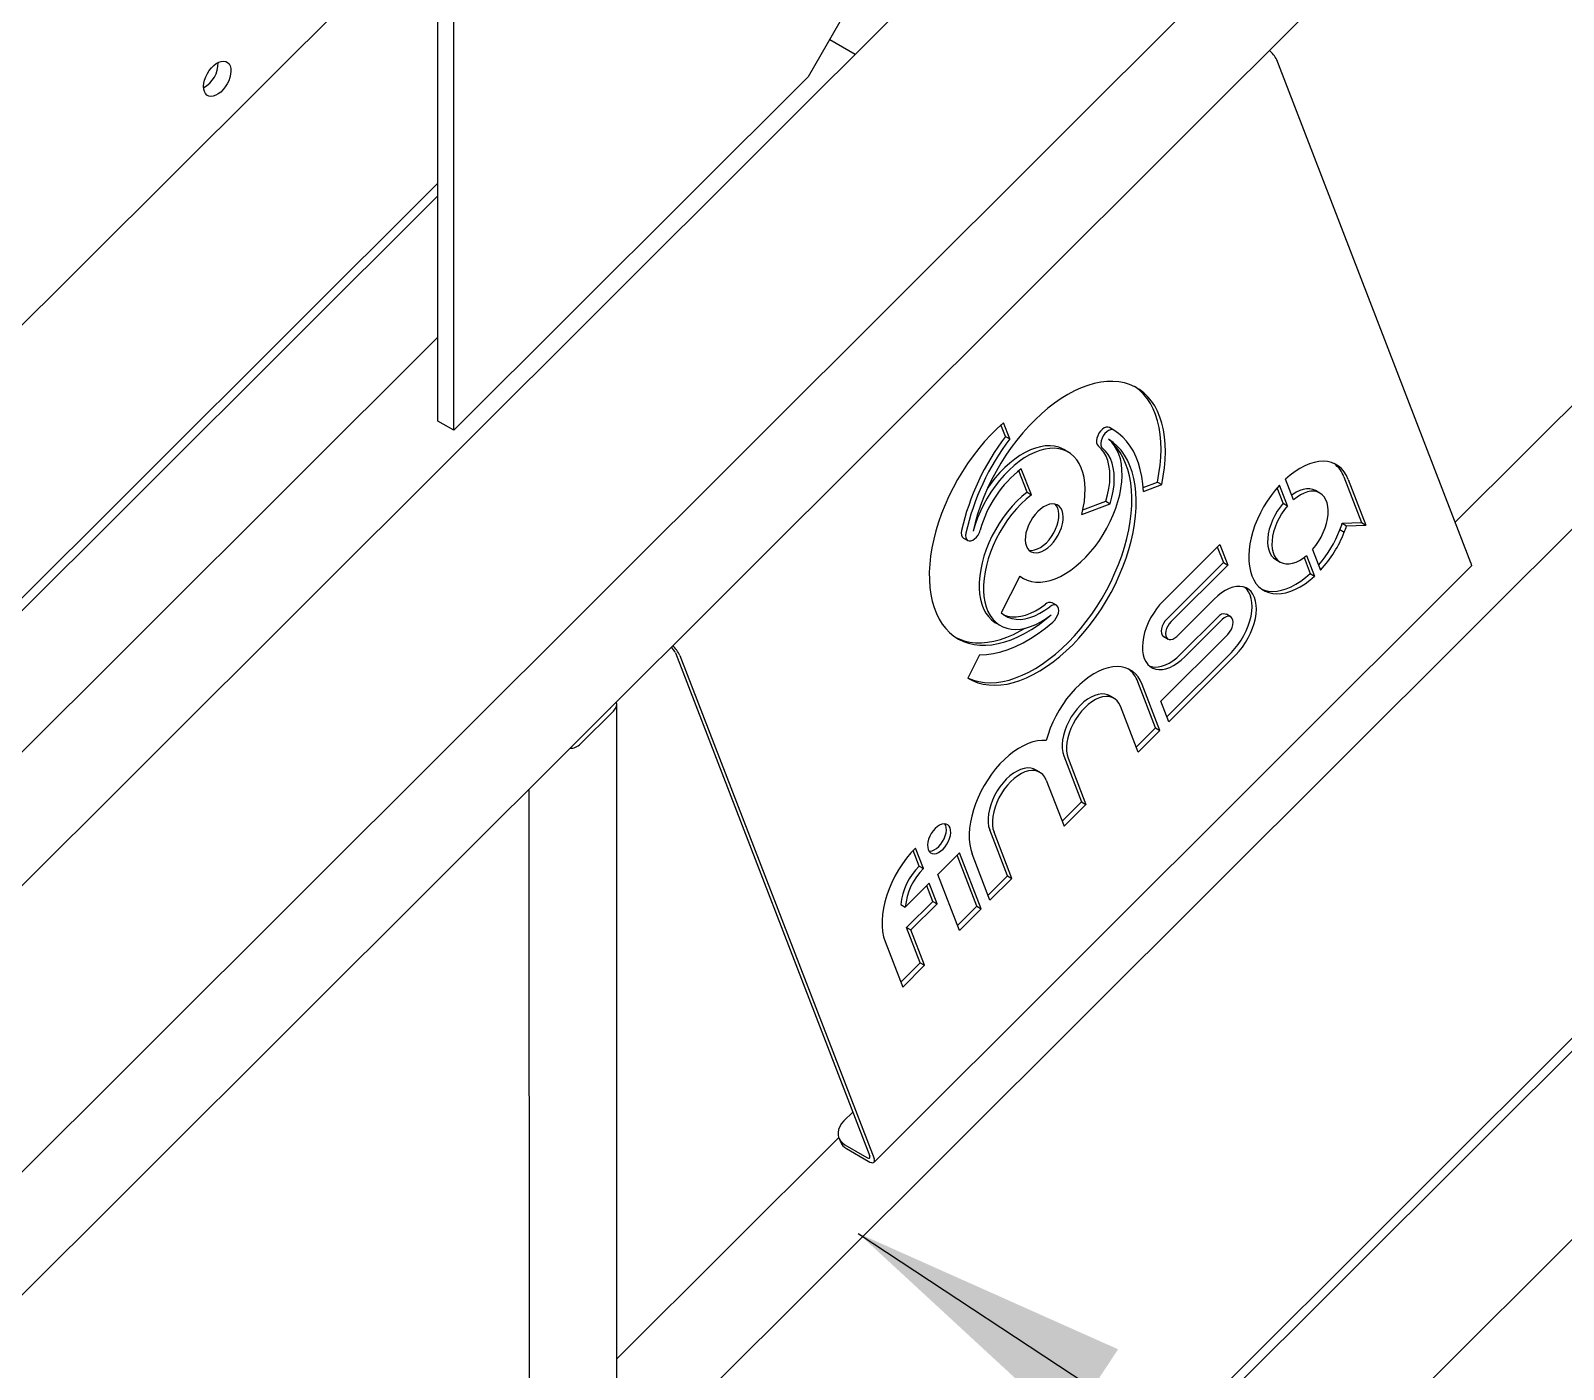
# Model space of a CAD drawing. Header units: millimetres. Extents: x 0 to 55611, y 0 to 32827.
# Drawn here: x 35258 to 35941, y 11760 to 12356 of the extents above; entities that cross this region are included whole.
import ezdxf

# ---------------------------------------------------------------- set-up
doc = ezdxf.new("R2010")
doc.units = ezdxf.units.MM
doc.header["$LTSCALE"] = 10
doc.linetypes.add('SLD-Continua', pattern=[0])
doc.layers.add('EQUIPO', color=30, linetype='SLD-Continua')
doc.layers.add('STRUC', color=5, linetype='SLD-Continua')
doc.styles.add('1', font='romans.shx', dxfattribs={"height": 125})
doc.dimstyles.new('50', dxfattribs={"dimscale": 0, "dimtxt": 125, "dimasz": 125, "dimexe": 125, "dimexo": 125, "dimgap": 50, "dimtad": 1, "dimdec": 0, "dimlfac": 49.861111, "dimzin": 1, "dimtxsty": '1', "dimcen": 2.5, "dimclrd": 1, "dimclre": 1, "dimadec": 0, "dimazin": 0, "dimtfac": 1, "dimtdec": 0, "dimtmove": 0, "dimatfit": 3, "dimfxl": 1, "dimtzin": 1, "dimarcsym": 0})

msp = doc.modelspace()

# ---------------------------------------------------------------- linework, layer by layer
at = {"layer": 'EQUIPO', "linetype": 'SLD-Continua', "lineweight": 25}
for p, q in [((35428.78, 12399.4), (35231.68, 12202.77)), ((35141.98, 11991.82), (35439.37, 12288.5)), ((35138.34, 11982.53), (35439.37, 12282.84))]:
    msp.add_line(p, q, dxfattribs=at)
at = {"layer": 'EQUIPO', "linetype": 'SLD-Continua', "lineweight": 25, "flags": 128}
msp.add_lwpolyline([(35346.9, 12340.64), (35347.18, 12339.56), (35347.26, 12338.31), (35347.13, 12336.95), (35346.81, 12335.52), (35346.28, 12334.07), (35345.59, 12332.65), (35344.75, 12331.31), (35343.78, 12330.09), (35342.73, 12329.04), (35341.62, 12328.19), (35340.5, 12327.57), (35339.4, 12327.2), (35338.36, 12327.09), (35337.42, 12327.26), (35336.6, 12327.68), (35335.95, 12328.35), (35335.47, 12329.24), (35335.18, 12330.33), (35335.1, 12331.58), (35335.23, 12332.94), (35335.56, 12334.37), (35336.08, 12335.82), (35336.77, 12337.23), (35337.62, 12338.58), (35338.58, 12339.79), (35339.64, 12340.84), (35340.74, 12341.7), (35341.87, 12342.32), (35342.97, 12342.69), (35344, 12342.79), (35344.95, 12342.63), (35345.76, 12342.21), (35346.42, 12341.54), (35346.9, 12340.64)], dxfattribs=at)
at = {"layer": 'EQUIPO', "linetype": 'SLD-Continua', "lineweight": 25}
msp.add_arc((35328.83, 12342.08), 12.76, 299.50537, 0.50001, dxfattribs=at)
at = {"layer": 'STRUC', "linetype": 'SLD-Continua', "lineweight": 25}
for p, q in [((36364.71, 12956.44), (34613.9, 11209.11)), ((34652.63, 11192.89), (36366.45, 12903.3)), ((36345.12, 12589.27), (35892.36, 12137.41)), ((35520.41, 11711.33), (36365.22, 12554.45)), ((35817.9, 12538.24), (34301.72, 11025.08)), ((35439.37, 12182.51), (35439.37, 12460.7)), ((35446.56, 12178.37), (35446.56, 12456.55)), ((35618.42, 12360.26), (35604.28, 12335.77)), ((35613.92, 12352.48), (35625.23, 12345.95)), ((35899.35, 12119.29), (35812.92, 12343.34)), ((35604.28, 12335.77), (35446.56, 12178.37)), ((35519.19, 11483.29), (36346.49, 12308.94)), ((35519.19, 11477.63), (36346.49, 12303.29)), ((35178.39, 11959.41), (35439.37, 12219.88)), ((35446.56, 12178.37), (35439.37, 12182.51)), ((35694.04, 12174.53), (35691.25, 12181.76)), ((35535.6, 11410.03), (36303.19, 12176.09)), ((35692.11, 12175.65), (35690.13, 12180.77)), ((35692.11, 12175.65), (35694.04, 12174.53)), ((35740.34, 12178.48), (35738.41, 12179.6)), ((35720.08, 12168.67), (35718.15, 12169.79)), ((35703.64, 12149.65), (35699.18, 12161.22)), ((35701.71, 12150.77), (35698.01, 12160.35)), ((35753.44, 12152.97), (35759.75, 12155.33)), ((35753.55, 12151.17), (35761.68, 12154.22)), ((35759.75, 12155.33), (35761.68, 12154.22)), ((35820.37, 12147.44), (35816.83, 12156.64)), ((35842.85, 12157.61), (35850.67, 12137.32)), ((35844.78, 12156.49), (35852.61, 12136.2)), ((35701.71, 12150.77), (35703.64, 12149.65)), ((35753.55, 12151.19), (35753.55, 12151.17)), ((35815.76, 12145.88), (35813.1, 12152.79)), ((35817.7, 12144.76), (35814.15, 12153.96)), ((35832.16, 12150.4), (35830.23, 12151.52)), ((35726.05, 12140.89), (35738.77, 12145.65)), ((35726.55, 12142.91), (35736.84, 12146.76)), ((35736.85, 12146.78), (35736.84, 12146.76)), ((35736.84, 12146.76), (35738.77, 12145.65)), ((35736.85, 12146.78), (35738.78, 12145.66)), ((35738.78, 12145.66), (35738.77, 12145.65)), ((35815.76, 12145.88), (35817.7, 12144.76)), ((35841.06, 12134.13), (35842.99, 12133.01)), ((35842.08, 12136.98), (35850.67, 12137.32)), ((35842.08, 12136.98), (35844.02, 12135.87)), ((35844.02, 12135.87), (35852.61, 12136.2)), ((35850.67, 12137.32), (35852.61, 12136.2)), ((35673.4, 12130.4), (35675.33, 12129.29)), ((35762.32, 12102.33), (35787.53, 12127.49)), ((35787.53, 12127.49), (35791.06, 12118.33)), ((35786.44, 12126.41), (35789.13, 12119.44)), ((35812.5, 12120.82), (35814.44, 12119.7)), ((35825.07, 12121.75), (35827.84, 12114.58)), ((35826.22, 12122.67), (35829.77, 12113.47)), ((35828.9, 12125.34), (35832.45, 12116.14)), ((35633.59, 11852.43), (35899.35, 12117.65)), ((35698.57, 12113.46), (35690.22, 12097.14)), ((35698.51, 12113.34), (35700.12, 12112.4)), ((35763.92, 12094.28), (35789.13, 12119.44)), ((35765.85, 12093.17), (35791.06, 12118.33)), ((35789.13, 12119.44), (35791.06, 12118.33)), ((35827.84, 12114.58), (35829.77, 12113.47)), ((35714.84, 12100.45), (35712.9, 12101.56)), ((35785.03, 12103.23), (35768.38, 12086.61)), ((35786.63, 12095.17), (35769.98, 12078.56)), ((35788.56, 12094.06), (35771.92, 12077.45)), ((35792.44, 12095.31), (35790.5, 12096.42)), ((35687.93, 12092.52), (35689.86, 12091.41)), ((35761.27, 12057.75), (35791.09, 12087.51)), ((35762.57, 12086.48), (35764.51, 12085.37)), ((35545.23, 12079.23), (35631.67, 11855.18)), ((35792.69, 12079.45), (35763.96, 12050.78)), ((35547.17, 12078.11), (35633.6, 11854.06)), ((35680.61, 12078.37), (35675.32, 12068.03)), ((35794.63, 12078.34), (35764.81, 12048.58)), ((35758.99, 12045.82), (35751.07, 12066.35)), ((35740.45, 12059.02), (35738.52, 12060.13)), ((35760.92, 12044.7), (35753, 12065.24)), ((35501.22, 12039.72), (35515.87, 12054.35)), ((35517.6, 12053.35), (35502.94, 12038.73)), ((35519.23, 11315.05), (35519.03, 12056.37)), ((35751.22, 12035.02), (35743.31, 12055.53)), ((35764.81, 12048.58), (35761.27, 12057.75)), ((35758.99, 12045.82), (35750.37, 12037.22)), ((35758.99, 12045.82), (35760.92, 12044.7)), ((35760.92, 12044.7), (35751.22, 12035.02)), ((35718.07, 12033.42), (35725.99, 12012.89)), ((35720.01, 12032.31), (35727.93, 12011.77)), ((35707.45, 12026.09), (35705.52, 12027.2)), ((35479.97, 12018.58), (35480.05, 11725.14)), ((35710.3, 12022.62), (35718.22, 12002.09)), ((35725.99, 12012.89), (35717.37, 12004.28)), ((35727.93, 12011.77), (35718.22, 12002.09)), ((35725.99, 12012.89), (35727.93, 12011.77)), ((35665.51, 12002.42), (35665.15, 12003.12)), ((35693, 11979.96), (35685.09, 12000.46)), ((35694.93, 11978.84), (35687.02, 11999.35)), ((35653.69, 11984.28), (35651.02, 11991.22)), ((35655.63, 11983.16), (35652.09, 11992.33)), ((35653.69, 11984.28), (35655.63, 11983.16)), ((35662.02, 11980.53), (35671.72, 11990.21)), ((35679.41, 11966.4), (35670.64, 11989.13)), ((35681.34, 11965.28), (35671.72, 11990.21)), ((35685.22, 11969.16), (35677.3, 11989.69)), ((35671.64, 11955.6), (35662.02, 11980.53)), ((35693, 11979.96), (35684.38, 11971.35)), ((35694.93, 11978.84), (35685.22, 11969.16)), ((35693, 11979.96), (35694.93, 11978.84)), ((35647.51, 11966.04), (35658.14, 11976.65)), ((35659.74, 11968.6), (35657.05, 11975.57)), ((35661.67, 11967.49), (35658.14, 11976.65)), ((35645.57, 11967.16), (35647.51, 11966.04)), ((35648.09, 11956.98), (35659.74, 11968.6)), ((35650.03, 11955.86), (35661.67, 11967.49)), ((35659.74, 11968.6), (35661.67, 11967.49)), ((35679.41, 11966.4), (35670.79, 11957.79)), ((35681.34, 11965.28), (35671.64, 11955.6)), ((35679.41, 11966.4), (35681.34, 11965.28)), ((35648.09, 11956.98), (35650.03, 11955.86)), ((35654.18, 11941.21), (35648.09, 11956.98)), ((35638.55, 11950.76), (35646.4, 11930.41)), ((35656.11, 11940.1), (35650.03, 11955.86)), ((35654.18, 11941.21), (35645.56, 11932.61)), ((35656.11, 11940.1), (35646.4, 11930.41)), ((35654.18, 11941.21), (35656.11, 11940.1)), ((35620.2, 11870.86), (35624.11, 11874.76)), ((35617.87, 11863.47), (35519.11, 11764.9)), ((35617.96, 11863.23), (35618.62, 11861.51)), ((35620.62, 11860.22), (35630.39, 11854.58)), ((35621.29, 11858.5), (35631.06, 11852.86))]:
    msp.add_line(p, q, dxfattribs=at)
at = {"layer": 'STRUC', "linetype": 'SLD-Continua', "lineweight": 25, "flags": 128}
for points in [[(35761.68, 12154.22), (35762.4, 12157.97), (35762.92, 12161.66), (35763.24, 12165.27), (35763.36, 12168.78), (35763.27, 12172.17), (35762.98, 12175.43), (35762.49, 12178.54), (35761.8, 12181.49), (35760.91, 12184.26), (35759.83, 12186.85), (35758.56, 12189.23), (35757.11, 12191.4), (35755.49, 12193.35), (35753.7, 12195.07), (35751.75, 12196.56), (35749.66, 12197.79), (35747.42, 12198.77), (35745.05, 12199.5), (35742.57, 12199.97), (35739.98, 12200.17), (35737.29, 12200.12), (35734.52, 12199.8), (35731.68, 12199.22), (35728.79, 12198.38), (35725.86, 12197.29), (35722.89, 12195.94), (35719.91, 12194.36), (35716.93, 12192.54), (35713.97, 12190.49), (35711.03, 12188.22), (35708.13, 12185.75), (35705.28, 12183.08), (35702.5, 12180.23), (35699.8, 12177.21), (35697.2, 12174.03), (35694.7, 12170.72), (35692.31, 12167.27), (35690.06, 12163.72), (35687.94, 12160.08), (35685.97, 12156.35), (35684.15, 12152.57), (35682.51, 12148.75), (35681.03, 12144.91), (35679.74, 12141.06), (35678.63, 12137.23), (35677.72, 12133.42)], [(35759.75, 12155.33), (35760.47, 12159.09), (35760.99, 12162.78), (35761.31, 12166.39), (35761.43, 12169.89), (35761.34, 12173.28), (35761.05, 12176.54), (35760.56, 12179.65), (35759.87, 12182.6), (35758.98, 12185.38), (35757.9, 12187.96), (35756.63, 12190.35), (35755.18, 12192.52), (35753.56, 12194.47), (35751.77, 12196.19), (35749.82, 12197.67), (35749.59, 12197.82)], [(35691.25, 12181.76), (35688.39, 12179.15), (35685.59, 12176.36), (35682.86, 12173.39), (35680.22, 12170.27), (35677.69, 12167), (35675.26, 12163.59), (35672.96, 12160.07), (35670.8, 12156.46), (35668.77, 12152.76), (35666.91, 12149), (35665.2, 12145.19), (35663.67, 12141.35), (35662.32, 12137.5), (35661.15, 12133.66), (35660.17, 12129.85), (35659.38, 12126.07), (35658.79, 12122.36), (35658.41, 12118.72), (35658.22, 12115.18), (35658.24, 12111.75), (35658.47, 12108.44), (35658.89, 12105.28), (35659.52, 12102.28), (35660.34, 12099.44), (35661.36, 12096.79), (35662.56, 12094.34), (35663.95, 12092.1), (35665.52, 12090.07), (35667.25, 12088.27), (35669.15, 12086.71), (35671.2, 12085.39), (35673.39, 12084.32), (35675.71, 12083.51), (35678.16, 12082.96), (35680.72, 12082.66), (35683.37, 12082.63), (35686.11, 12082.86), (35688.93, 12083.36), (35691.81, 12084.11), (35694.73, 12085.12), (35697.68, 12086.38), (35700.66, 12087.88), (35703.64, 12089.63), (35706.61, 12091.6), (35709.56, 12093.8), (35712.48, 12096.2)], [(35738.45, 12179.58), (35737.77, 12179.81), (35736.99, 12179.76), (35736.14, 12179.43), (35735.28, 12178.84), (35734.47, 12178.03), (35733.76, 12177.06), (35733.2, 12175.98), (35732.82, 12174.87), (35732.65, 12173.8), (35732.7, 12172.83), (35732.97, 12172.04), (35733.43, 12171.47)], [(35740.38, 12178.46), (35739.7, 12178.69), (35738.92, 12178.64), (35738.07, 12178.31), (35737.21, 12177.72), (35736.4, 12176.92), (35735.69, 12175.94), (35735.13, 12174.87), (35734.76, 12173.75), (35734.59, 12172.68), (35734.63, 12171.72), (35734.9, 12170.92), (35735.36, 12170.35)], [(35753.55, 12151.19), (35753.29, 12154.55), (35752.83, 12157.78), (35752.17, 12160.86), (35751.32, 12163.76), (35750.28, 12166.48), (35749.06, 12169.02), (35747.66, 12171.35), (35746.08, 12173.47), (35744.34, 12175.36), (35742.43, 12177.03), (35740.38, 12178.46)], [(35675.32, 12068.03), (35677.47, 12066.88), (35679.75, 12065.98), (35682.16, 12065.34), (35684.68, 12064.96), (35687.3, 12064.84), (35690.02, 12064.98), (35692.81, 12065.39), (35695.67, 12066.06), (35698.58, 12066.98), (35701.52, 12068.16), (35704.49, 12069.58), (35707.47, 12071.25), (35710.45, 12073.14), (35713.41, 12075.27), (35716.34, 12077.6), (35719.22, 12080.14), (35722.05, 12082.87), (35724.8, 12085.78), (35727.47, 12088.86), (35730.04, 12092.08), (35732.51, 12095.44), (35734.85, 12098.92), (35737.06, 12102.51), (35739.13, 12106.18), (35741.05, 12109.92), (35742.81, 12113.72), (35744.4, 12117.55), (35745.81, 12121.4), (35747.04, 12125.24), (35748.09, 12129.07), (35748.94, 12132.86), (35749.59, 12136.6), (35750.05, 12140.26), (35750.3, 12143.84), (35750.35, 12147.31), (35750.19, 12150.65), (35749.83, 12153.87), (35749.27, 12156.92), (35748.52, 12159.82), (35747.56, 12162.53), (35746.42, 12165.05), (35745.09, 12167.36), (35743.59, 12169.46), (35741.91, 12171.34), (35740.06, 12172.98), (35738.06, 12174.38)], [(35675.35, 12068.08), (35675.54, 12067.99), (35677.82, 12067.09), (35680.23, 12066.45), (35682.75, 12066.07), (35685.37, 12065.95), (35688.09, 12066.1), (35690.88, 12066.51), (35693.74, 12067.17), (35696.64, 12068.1), (35699.59, 12069.27), (35702.56, 12070.7), (35705.54, 12072.36), (35708.52, 12074.26), (35711.48, 12076.38), (35714.41, 12078.72), (35717.29, 12081.26), (35720.12, 12083.99), (35722.87, 12086.9), (35725.54, 12089.97), (35728.11, 12093.2), (35730.57, 12096.56), (35732.92, 12100.04), (35735.13, 12103.62), (35737.2, 12107.3), (35739.12, 12111.04), (35740.87, 12114.83), (35742.46, 12118.66), (35743.88, 12122.51), (35745.11, 12126.36), (35746.15, 12130.18), (35747.01, 12133.98), (35747.66, 12137.71), (35748.11, 12141.38), (35748.37, 12144.95), (35748.41, 12148.42), (35748.26, 12151.77), (35747.9, 12154.98), (35747.34, 12158.04), (35746.58, 12160.93), (35745.63, 12163.64), (35744.49, 12166.16), (35743.16, 12168.48), (35741.65, 12170.58), (35740.08, 12172.35)], [(35726.05, 12140.89), (35726.75, 12143.83), (35727.24, 12146.72), (35727.53, 12149.54), (35727.62, 12152.25), (35727.5, 12154.84), (35727.17, 12157.29), (35726.64, 12159.58), (35725.9, 12161.69), (35724.98, 12163.6), (35723.87, 12165.29), (35722.58, 12166.76), (35721.13, 12168), (35719.52, 12168.98), (35717.77, 12169.71), (35715.89, 12170.17), (35713.9, 12170.37), (35711.81, 12170.3), (35709.64, 12169.97), (35707.41, 12169.37), (35705.13, 12168.51), (35702.83, 12167.4), (35700.52, 12166.05), (35698.22, 12164.46), (35695.96, 12162.65), (35693.73, 12160.64), (35691.58, 12158.44), (35689.51, 12156.07), (35687.53, 12153.54), (35685.68, 12150.88), (35683.95, 12148.12), (35682.37, 12145.26), (35680.94, 12142.34), (35679.69, 12139.38), (35678.61, 12136.4), (35677.72, 12133.42)], [(35718.15, 12169.79), (35717.59, 12170.1), (35715.83, 12170.82), (35713.96, 12171.29), (35711.96, 12171.49), (35709.87, 12171.42), (35707.71, 12171.08), (35705.48, 12170.49), (35703.2, 12169.63), (35700.9, 12168.52), (35698.59, 12167.16), (35696.29, 12165.57), (35694.02, 12163.77), (35691.8, 12161.76), (35689.65, 12159.55), (35687.57, 12157.18), (35685.6, 12154.66), (35684.21, 12152.69)], [(35698.57, 12113.46), (35700.13, 12112.4), (35701.84, 12111.58), (35703.67, 12111.03), (35705.63, 12110.74), (35707.69, 12110.72), (35709.83, 12110.97), (35712.04, 12111.48), (35714.31, 12112.25), (35716.6, 12113.28), (35718.91, 12114.55), (35721.21, 12116.06), (35723.49, 12117.8), (35725.73, 12119.74), (35727.91, 12121.89), (35730.01, 12124.2), (35732.02, 12126.68), (35733.92, 12129.29), (35735.69, 12132.03), (35737.32, 12134.86), (35738.8, 12137.76), (35740.12, 12140.71), (35741.25, 12143.69), (35742.21, 12146.67), (35742.97, 12149.62), (35743.53, 12152.53), (35743.89, 12155.37), (35744.05, 12158.12), (35743.99, 12160.76), (35743.73, 12163.26), (35743.27, 12165.6), (35742.6, 12167.77), (35741.74, 12169.75), (35740.69, 12171.52), (35739.46, 12173.07), (35738.06, 12174.38)], [(35736.85, 12146.78), (35737.62, 12149.64), (35738.18, 12152.46), (35738.52, 12155.2), (35738.63, 12157.84), (35738.53, 12160.36), (35738.2, 12162.72), (35737.66, 12164.9), (35736.9, 12166.89), (35735.93, 12168.66), (35734.77, 12170.19), (35733.43, 12171.47)], [(35738.78, 12145.66), (35739.55, 12148.53), (35740.11, 12151.34), (35740.45, 12154.09), (35740.57, 12156.73), (35740.46, 12159.24), (35740.13, 12161.6), (35739.59, 12163.79), (35738.83, 12165.77), (35737.87, 12167.54), (35736.71, 12169.07), (35735.36, 12170.35)], [(35844.78, 12156.49), (35843.95, 12158.31), (35842.93, 12159.91), (35841.74, 12161.3), (35840.39, 12162.46), (35838.88, 12163.37), (35837.24, 12164.03), (35835.47, 12164.43), (35833.6, 12164.57), (35831.63, 12164.45), (35829.59, 12164.07), (35827.49, 12163.43), (35825.35, 12162.53), (35823.2, 12161.4), (35821.05, 12160.03), (35818.92, 12158.44), (35816.83, 12156.64)], [(35701.71, 12150.77), (35699.45, 12148.89), (35697.25, 12146.81), (35695.12, 12144.55), (35693.08, 12142.13), (35691.15, 12139.55), (35689.33, 12136.86), (35687.65, 12134.06), (35686.12, 12131.18), (35684.75, 12128.24), (35683.55, 12125.27), (35682.53, 12122.29), (35681.71, 12119.32), (35681.08, 12116.39), (35680.65, 12113.53), (35680.43, 12110.74), (35680.41, 12108.07), (35680.6, 12105.52), (35681, 12103.12), (35681.6, 12100.89), (35682.39, 12098.85), (35683.38, 12097.01), (35684.55, 12095.39), (35685.9, 12093.99), (35687.4, 12092.84), (35687.93, 12092.52)], [(35703.64, 12149.65), (35701.39, 12147.77), (35699.18, 12145.7), (35697.05, 12143.44), (35695.01, 12141.01), (35693.08, 12138.44), (35691.26, 12135.74), (35689.58, 12132.94), (35688.05, 12130.06), (35686.68, 12127.13), (35685.48, 12124.16), (35684.47, 12121.17), (35683.64, 12118.21), (35683.01, 12115.28), (35682.58, 12112.41), (35682.36, 12109.63), (35682.34, 12106.95), (35682.53, 12104.4), (35682.93, 12102.01), (35683.53, 12099.78), (35684.33, 12097.73), (35685.31, 12095.89), (35686.48, 12094.27), (35687.83, 12092.88), (35689.34, 12091.73), (35690.99, 12090.83), (35692.79, 12090.19), (35694.71, 12089.81), (35696.73, 12089.7), (35698.85, 12089.86), (35701.04, 12090.28), (35703.29, 12090.97), (35705.58, 12091.91), (35707.88, 12093.11), (35710.19, 12094.54), (35712.48, 12096.2)], [(35814.15, 12153.96), (35812.21, 12151.75), (35810.38, 12149.38), (35808.66, 12146.89), (35807.07, 12144.29), (35805.63, 12141.61), (35804.34, 12138.87), (35803.22, 12136.1), (35802.28, 12133.32), (35801.53, 12130.55), (35800.97, 12127.83), (35800.6, 12125.16), (35800.44, 12122.59), (35800.48, 12120.13), (35800.73, 12117.8), (35801.17, 12115.62), (35801.82, 12113.61), (35802.65, 12111.8), (35803.66, 12110.19), (35804.85, 12108.8), (35806.21, 12107.65), (35807.71, 12106.74), (35809.36, 12106.08), (35811.12, 12105.68), (35813, 12105.53), (35814.97, 12105.66), (35817.01, 12106.04), (35819.11, 12106.68), (35821.24, 12107.57), (35823.39, 12108.71), (35825.54, 12110.07), (35827.68, 12111.67), (35829.77, 12113.47)], [(35830.23, 12151.52), (35830.16, 12151.55), (35828.96, 12152.06), (35827.64, 12152.32), (35826.22, 12152.31), (35824.72, 12152.05), (35823.17, 12151.53), (35821.59, 12150.77), (35820.01, 12149.77), (35819.59, 12149.47)], [(35828.9, 12125.34), (35830.27, 12127.05), (35831.53, 12128.89), (35832.66, 12130.83), (35833.64, 12132.84), (35834.45, 12134.88), (35835.08, 12136.93), (35835.53, 12138.94), (35835.77, 12140.9), (35835.82, 12142.76), (35835.67, 12144.49), (35835.32, 12146.08), (35834.78, 12147.48), (35834.05, 12148.69), (35833.15, 12149.68), (35832.09, 12150.44), (35830.9, 12150.95), (35829.58, 12151.2), (35828.15, 12151.2), (35826.66, 12150.93), (35825.1, 12150.41), (35823.52, 12149.65), (35821.94, 12148.65), (35820.37, 12147.44)], [(35717.31, 12142.61), (35716.76, 12143.69), (35716.02, 12144.54), (35715.13, 12145.15), (35714.09, 12145.5), (35712.94, 12145.59), (35711.7, 12145.41), (35710.4, 12144.96), (35709.08, 12144.27), (35707.76, 12143.33), (35706.48, 12142.19), (35705.28, 12140.86), (35704.17, 12139.37), (35703.2, 12137.78), (35702.37, 12136.1), (35701.72, 12134.39), (35701.26, 12132.69), (35700.99, 12131.04), (35700.94, 12129.48), (35701.09, 12128.05), (35701.44, 12126.78), (35701.99, 12125.7), (35702.72, 12124.85), (35703.62, 12124.24), (35704.65, 12123.89), (35705.81, 12123.8), (35707.05, 12123.98), (35708.35, 12124.43), (35709.67, 12125.12), (35710.99, 12126.06), (35712.26, 12127.2), (35713.47, 12128.53), (35714.57, 12130.02), (35715.55, 12131.61), (35716.37, 12133.29), (35717.03, 12134.99), (35717.49, 12136.7), (35717.75, 12138.35), (35717.81, 12139.91), (35717.66, 12141.34), (35717.31, 12142.61)], [(35702.52, 12125.05), (35702.72, 12125), (35703.88, 12124.92), (35705.12, 12125.1), (35706.41, 12125.54), (35707.74, 12126.24), (35709.05, 12127.17), (35710.33, 12128.32), (35711.54, 12129.65), (35712.64, 12131.13), (35713.62, 12132.73), (35714.44, 12134.4), (35715.09, 12136.11), (35715.56, 12137.81), (35715.82, 12139.46), (35715.88, 12141.02), (35715.73, 12142.46), (35715.37, 12143.73)], [(35715.37, 12143.73), (35714.82, 12144.8), (35714.3, 12145.46)], [(35815.76, 12145.88), (35814.39, 12144.17), (35813.13, 12142.33), (35812.01, 12140.39), (35811.03, 12138.38), (35810.22, 12136.34), (35809.58, 12134.29), (35809.14, 12132.28), (35808.89, 12130.32), (35808.84, 12128.46), (35808.99, 12126.73), (35809.34, 12125.14), (35809.89, 12123.74), (35810.61, 12122.53), (35811.51, 12121.54), (35812.5, 12120.82)], [(35817.7, 12144.76), (35816.32, 12143.05), (35815.07, 12141.21), (35813.94, 12139.27), (35812.96, 12137.26), (35812.15, 12135.22), (35811.51, 12133.18), (35811.07, 12131.16), (35810.82, 12129.21), (35810.77, 12127.35), (35810.92, 12125.61), (35811.28, 12124.03), (35811.82, 12122.62), (35812.55, 12121.41), (35813.44, 12120.42), (35814.5, 12119.67), (35815.7, 12119.16), (35817.02, 12118.9), (35818.44, 12118.91), (35819.94, 12119.17), (35821.49, 12119.69), (35823.07, 12120.45), (35824.66, 12121.45), (35826.22, 12122.67)], [(35672.54, 12133.73), (35672.41, 12132.68), (35672.5, 12131.74), (35672.81, 12130.99), (35673.3, 12130.46), (35673.4, 12130.4)], [(35674.47, 12132.62), (35674.34, 12131.56), (35674.43, 12130.63), (35674.74, 12129.87), (35675.24, 12129.35), (35675.9, 12129.09), (35676.67, 12129.11), (35677.52, 12129.42), (35678.38, 12129.98), (35679.19, 12130.77), (35679.91, 12131.73), (35680.49, 12132.8), (35680.89, 12133.91)], [(35806.19, 12107.66), (35807.42, 12107.19), (35809.19, 12106.79), (35811.07, 12106.65), (35813.03, 12106.77), (35815.08, 12107.15), (35817.17, 12107.79), (35819.31, 12108.68), (35821.46, 12109.82), (35823.61, 12111.19), (35825.74, 12112.78), (35827.84, 12114.58)], [(35899.35, 12119.29), (35899.54, 12118.66), (35899.56, 12118.14), (35899.44, 12117.76), (35899.35, 12117.65)], [(35794.63, 12078.34), (35796.18, 12080.01), (35797.64, 12081.85), (35798.99, 12083.81), (35800.2, 12085.88), (35801.26, 12088.01), (35802.16, 12090.19), (35802.87, 12092.37), (35803.4, 12094.54), (35803.72, 12096.64), (35803.85, 12098.66), (35803.77, 12100.57), (35803.48, 12102.34), (35803, 12103.93), (35802.33, 12105.33), (35801.47, 12106.53), (35800.44, 12107.49), (35799.26, 12108.21), (35797.94, 12108.67), (35796.5, 12108.88), (35794.97, 12108.82), (35793.36, 12108.49), (35791.7, 12107.91), (35790.01, 12107.08), (35788.32, 12106.01), (35786.65, 12104.72), (35785.03, 12103.23)], [(35792.69, 12079.45), (35794.25, 12081.13), (35795.71, 12082.96), (35797.05, 12084.93), (35798.27, 12086.99), (35799.33, 12089.13), (35800.22, 12091.3), (35800.94, 12093.49), (35801.46, 12095.65), (35801.79, 12097.76), (35801.91, 12099.78), (35801.83, 12101.69), (35801.55, 12103.45), (35801.07, 12105.05), (35800.39, 12106.45), (35799.54, 12107.64), (35798.73, 12108.43)], [(35690.22, 12097.14), (35691.65, 12096), (35693.24, 12095.13), (35694.98, 12094.54), (35696.85, 12094.22), (35698.83, 12094.19), (35700.9, 12094.45), (35703.04, 12094.99), (35705.22, 12095.8), (35707.44, 12096.89), (35709.66, 12098.23), (35711.87, 12099.82)], [(35691.28, 12096.26), (35691.31, 12096.25), (35693.05, 12095.65), (35694.92, 12095.34), (35696.89, 12095.31), (35698.96, 12095.56), (35701.1, 12096.1), (35703.29, 12096.92), (35705.51, 12098), (35707.73, 12099.34), (35709.94, 12100.93)], [(35713.27, 12093), (35714.07, 12093.83), (35714.77, 12094.82), (35715.31, 12095.9), (35715.67, 12097.01), (35715.82, 12098.08), (35715.75, 12099.03), (35715.47, 12099.8), (35714.99, 12100.35), (35714.34, 12100.63), (35713.57, 12100.64), (35712.73, 12100.36), (35711.87, 12099.82)], [(35762.32, 12102.33), (35760.76, 12100.66), (35759.3, 12098.83), (35757.96, 12096.86), (35756.74, 12094.8), (35755.68, 12092.66), (35754.79, 12090.48), (35754.07, 12088.3), (35753.55, 12086.14), (35753.22, 12084.03), (35753.1, 12082.01), (35753.18, 12080.1), (35753.46, 12078.34), (35753.94, 12076.74), (35754.62, 12075.34), (35755.47, 12074.15), (35756.5, 12073.18), (35757.68, 12072.47), (35759, 12072), (35760.44, 12071.8), (35761.97, 12071.86), (35763.58, 12072.18), (35765.24, 12072.76), (35766.93, 12073.59), (35768.62, 12074.66), (35770.29, 12075.95), (35771.92, 12077.45)], [(35680.61, 12078.37), (35683.66, 12078.5), (35686.8, 12078.94), (35690.02, 12079.69), (35693.29, 12080.75), (35696.61, 12082.1), (35699.96, 12083.73), (35703.31, 12085.66), (35706.66, 12087.85), (35709.99, 12090.3), (35713.27, 12093)], [(35763.92, 12094.28), (35763.13, 12093.36), (35762.45, 12092.3), (35761.94, 12091.16), (35761.61, 12090.02), (35761.49, 12088.93), (35761.59, 12087.96), (35761.89, 12087.17), (35762.39, 12086.61), (35762.57, 12086.48)], [(35765.85, 12093.17), (35765.06, 12092.24), (35764.39, 12091.18), (35763.87, 12090.05), (35763.54, 12088.9), (35763.42, 12087.81), (35763.52, 12086.85), (35763.82, 12086.06), (35764.32, 12085.49), (35764.98, 12085.18), (35765.76, 12085.14), (35766.62, 12085.38), (35767.51, 12085.88), (35768.38, 12086.61)], [(35791.09, 12087.51), (35791.88, 12088.43), (35792.56, 12089.49), (35793.07, 12090.63), (35793.4, 12091.77), (35793.52, 12092.86), (35793.42, 12093.82), (35793.12, 12094.61), (35792.62, 12095.18), (35791.96, 12095.49), (35791.18, 12095.53), (35790.32, 12095.29), (35789.43, 12094.79), (35788.56, 12094.06)], [(35670.05, 12086.09), (35671.46, 12085.44), (35673.78, 12084.63), (35676.23, 12084.07), (35678.78, 12083.78), (35681.44, 12083.75), (35684.18, 12083.98), (35687, 12084.47), (35689.87, 12085.23), (35692.8, 12086.24), (35695.75, 12087.49), (35698.73, 12089), (35700.9, 12090.25)], [(35753, 12065.24), (35752.17, 12067.03), (35751.15, 12068.62), (35749.96, 12069.98), (35748.61, 12071.12), (35747.11, 12072.01), (35745.47, 12072.66), (35743.71, 12073.05), (35741.84, 12073.17), (35739.88, 12073.04), (35737.85, 12072.65), (35735.77, 12072.01), (35733.65, 12071.11), (35731.51, 12069.97), (35729.37, 12068.61), (35727.26, 12067.02), (35725.18, 12065.22), (35723.16, 12063.24), (35721.22, 12061.08), (35719.37, 12058.77), (35717.62, 12056.33), (35716.01, 12053.78), (35714.53, 12051.14), (35713.2, 12048.43), (35712.04, 12045.69), (35711.06, 12042.92), (35710.25, 12040.17)], [(35756.28, 12073.36), (35757.07, 12073.12), (35758.51, 12072.91), (35760.04, 12072.97), (35761.65, 12073.3), (35763.31, 12073.88), (35765, 12074.71), (35766.69, 12075.78), (35768.36, 12077.07), (35769.98, 12078.56)], [(35738.52, 12060.13), (35737.68, 12060.53), (35736.38, 12060.87), (35734.96, 12060.95), (35733.46, 12060.75), (35731.89, 12060.28), (35730.28, 12059.56), (35728.67, 12058.58), (35727.07, 12057.38), (35725.52, 12055.96), (35724.05, 12054.36), (35722.67, 12052.6), (35721.4, 12050.71), (35720.29, 12048.72), (35719.33, 12046.67), (35718.54, 12044.59), (35717.95, 12042.51), (35717.56, 12040.48), (35717.38, 12038.52), (35717.4, 12036.67), (35717.63, 12034.96), (35718.07, 12033.42)], [(35743.31, 12055.53), (35742.65, 12056.85), (35741.8, 12057.95), (35740.79, 12058.81), (35739.62, 12059.42), (35738.31, 12059.76), (35736.89, 12059.83), (35735.39, 12059.63), (35733.82, 12059.17), (35732.22, 12058.44), (35730.6, 12057.47), (35729.01, 12056.26), (35727.46, 12054.85), (35725.98, 12053.25), (35724.6, 12051.48), (35723.34, 12049.59), (35722.22, 12047.6), (35721.26, 12045.55), (35720.48, 12043.47), (35719.88, 12041.39), (35719.49, 12039.36), (35719.31, 12037.4), (35719.33, 12035.55), (35719.57, 12033.84), (35720.01, 12032.31)], [(35710.25, 12040.17), (35708.36, 12040.23), (35706.38, 12040.04), (35704.34, 12039.58), (35702.24, 12038.87), (35700.11, 12037.92), (35697.97, 12036.72), (35695.84, 12035.29), (35693.73, 12033.65), (35691.67, 12031.81), (35689.67, 12029.78), (35687.74, 12027.58), (35685.92, 12025.24), (35684.21, 12022.77), (35682.63, 12020.19), (35681.18, 12017.53), (35679.9, 12014.81), (35678.78, 12012.06), (35677.84, 12009.3), (35677.08, 12006.55), (35676.52, 12003.84), (35676.15, 12001.19), (35675.98, 11998.63), (35676.01, 11996.18), (35676.24, 11993.86), (35676.68, 11991.69), (35677.3, 11989.69)], [(35705.52, 12027.2), (35704.67, 12027.61), (35703.36, 12027.95), (35701.94, 12028.01), (35700.43, 12027.81), (35698.86, 12027.34), (35697.26, 12026.61), (35695.65, 12025.63), (35694.05, 12024.43), (35692.5, 12023.01), (35691.03, 12021.4), (35689.65, 12019.64), (35688.39, 12017.74), (35687.27, 12015.75), (35686.31, 12013.7), (35685.54, 12011.62), (35684.95, 12009.54), (35684.56, 12007.51), (35684.38, 12005.55), (35684.4, 12003.71), (35684.64, 12002), (35685.09, 12000.46)], [(35710.3, 12022.62), (35709.64, 12023.94), (35708.79, 12025.03), (35707.77, 12025.89), (35706.6, 12026.49), (35705.29, 12026.83), (35703.87, 12026.9), (35702.37, 12026.7), (35700.8, 12026.23), (35699.19, 12025.5), (35697.58, 12024.52), (35695.98, 12023.31), (35694.43, 12021.89), (35692.96, 12020.29), (35691.58, 12018.52), (35690.32, 12016.63), (35689.2, 12014.64), (35688.25, 12012.59), (35687.47, 12010.5), (35686.88, 12008.43), (35686.49, 12006.4), (35686.31, 12004.44), (35686.34, 12002.59), (35686.57, 12000.89), (35687.02, 11999.35)], [(35667.45, 12001.3), (35667.01, 12002.1), (35666.4, 12002.69), (35665.65, 12003.03), (35664.77, 12003.13), (35663.82, 12002.96), (35662.82, 12002.55), (35661.81, 12001.9), (35660.82, 12001.04), (35659.91, 12000.01), (35659.1, 11998.84), (35658.43, 11997.58), (35657.91, 11996.28), (35657.58, 11994.98), (35657.43, 11993.74), (35657.49, 11992.6), (35657.74, 11991.62), (35658.18, 11990.82), (35658.79, 11990.23), (35659.54, 11989.89), (35660.41, 11989.8), (35661.37, 11989.96), (35662.37, 11990.37), (35663.38, 11991.02), (35664.36, 11991.88), (35665.27, 11992.91), (35666.08, 11994.08), (35666.76, 11995.34), (35667.27, 11996.64), (35667.61, 11997.94), (35667.75, 11999.18), (35667.7, 12000.32), (35667.45, 12001.3)], [(35658.11, 11990.92), (35658.48, 11990.91), (35659.43, 11991.07), (35660.44, 11991.49), (35661.45, 11992.14), (35662.43, 11992.99), (35663.34, 11994.03), (35664.15, 11995.2), (35664.83, 11996.46), (35665.34, 11997.76), (35665.68, 11999.06), (35665.82, 12000.3), (35665.76, 12001.43), (35665.51, 12002.42)], [(35652.09, 11992.33), (35650.03, 11990.13), (35648.06, 11987.77), (35646.21, 11985.25), (35644.49, 11982.61), (35642.92, 11979.86), (35641.52, 11977.04), (35640.29, 11974.17), (35639.25, 11971.29), (35638.41, 11968.41), (35637.78, 11965.57), (35637.36, 11962.79), (35637.16, 11960.1), (35637.18, 11957.53), (35637.42, 11955.1), (35637.88, 11952.84), (35638.55, 11950.76)], [(35620.2, 11870.86), (35619.16, 11869.65), (35618.37, 11868.36), (35617.84, 11867.02), (35617.6, 11865.68), (35617.65, 11864.37), (35618, 11863.13), (35618.62, 11862), (35619.51, 11861.02), (35620.62, 11860.22)], [(35630.39, 11854.58), (35630.76, 11854.39), (35631.08, 11854.28), (35631.36, 11854.25), (35631.57, 11854.29), (35631.71, 11854.41), (35631.77, 11854.61), (35631.76, 11854.87), (35631.67, 11855.18)], [(35631.06, 11852.86), (35631.78, 11852.49), (35632.43, 11852.27), (35632.98, 11852.2), (35633.4, 11852.29), (35633.68, 11852.53), (35633.81, 11852.92), (35633.78, 11853.44), (35633.6, 11854.06)]]:
    msp.add_lwpolyline(points, dxfattribs=at)
at = {"layer": 'STRUC', "linetype": 'SLD-Continua', "lineweight": 25}
for centre, radius, start, end in [((35801.76, 12338.15), 12.3, 24.92614, 50.15832), ((35779.27, 12109.42), 109.46, 142.77149, 167.16624), ((35781.2, 12108.3), 109.46, 142.77149, 167.16624), ((35730.21, 12120.66), 51.07, 127.41966, 164.96136), ((35830.66, 12153.23), 12.95, 19.74072, 52.91483), ((35789.92, 12154.33), 54.98, 319.29382, 338.43987), ((35813.95, 12145.45), 29.38, 337.32607, 343.24737), ((35815.88, 12144.33), 29.38, 337.32607, 343.24737), ((35792.07, 12153.1), 54.74, 317.52734, 338.46546), ((35711.89, 12099.04), 2.72, 68.03977, 135.90072), ((35789.43, 12093.12), 3.47, 71.96502, 143.68304), ((35539.28, 12076.36), 6.61, 25.67891, 53.60882), ((35536.01, 12072.93), 12.3, 24.92614, 50.15832), ((35739.03, 12061.95), 12.82, 20.09767, 52.92835), ((35673.26, 11964.51), 27.82, 134.70916, 174.53208), ((35675.19, 11963.39), 27.82, 134.70916, 174.53208), ((35624.12, 11863.7), 5.92, 201.69164, 241.393)]:
    msp.add_arc(centre, radius, start, end, dxfattribs=at)
for centre, major_axis, start_param, end_param in [((35514.15, 12055.34), (2.31, 1.11), 5.166154, 5.384235), ((35514.15, 12055.34), (4.61, 2.22), 5.166154, 6.226973), ((35499.5, 12040.72), (4.61, 2.22), 4.105335, 5.166154), ((35499.5, 12040.72), (2.31, 1.11), 4.948073, 5.166154)]:
    msp.add_ellipse(centre, major_axis=major_axis, ratio=0.715229, start_param=start_param, end_param=end_param, dxfattribs=at)

# ---------------------------------------------------------------- leaders
for points in [[(35786.24, 12628.13), (37113.27, 11684.53)], [(35626.6, 11820.74), (36452.77, 11276.1)]]:
    msp.add_leader(points, dimstyle='50', override={"dimscale": 1, "dimlfac": 1})

doc.saveas('drawing.dxf')
